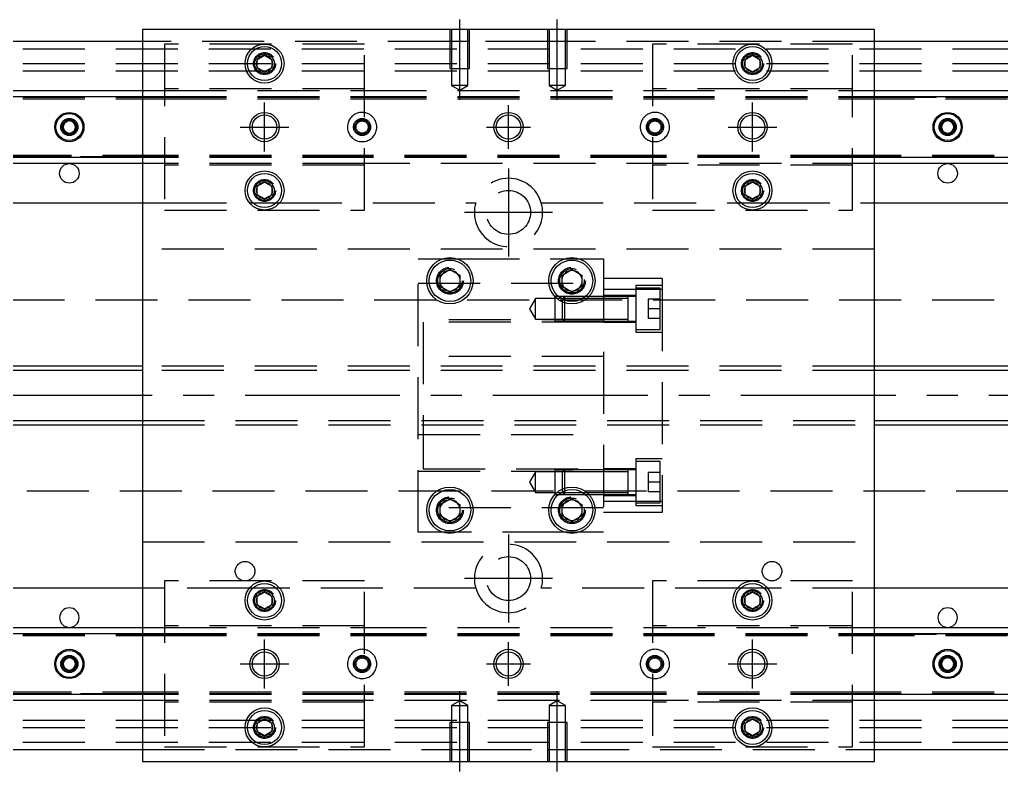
# Model space of a CAD drawing. Extents: x -11 to 789, y -278 to 77.
# Drawn here: x 189.8 to 391, y -77 to 77 of the extents above; entities that cross this region are included whole.
import ezdxf

# ---------------------------------------------------------------- set-up
doc = ezdxf.new("R2010")
doc.units = 0
doc.linetypes.add('CENTER', pattern=[50.8, 31.75, -6.35, 6.35, -6.35])
doc.linetypes.add('DASHED', pattern=[19.05, 12.7, -6.35])
doc.layers.get('0').update_dxf_attribs({"linetype": 'CONTINUOUS'})
doc.layers.add('CENTER', color=1, linetype='CENTER')

msp = doc.modelspace()

# ---------------------------------------------------------------- linework, layer by layer
at = {"color": 7, "linetype": 'CONTINUOUS'}
for p, q in [((365, 75), (215, 75)), ((215, 75), (215, -75)), ((365, -75), (365, 75)), ((215, 72.5), (0, 72.5)), ((580, 72.5), (365, 72.5)), ((238.5, 68.866026), (240, 69.73205)), ((238.5, 67.133974), (238.5, 68.866026)), ((240, 69.73205), (241.5, 68.866026)), ((241.5, 68.866026), (241.5, 67.133974)), ((338.5, 68.866026), (340, 69.73205)), ((338.5, 67.133974), (338.5, 68.866026)), ((340, 69.73205), (341.5, 68.866026)), ((341.5, 68.866026), (341.5, 67.133974)), ((240, 66.26795), (238.5, 67.133974)), ((241.5, 67.133974), (240, 66.26795)), ((340, 66.26795), (338.5, 67.133974)), ((341.5, 67.133974), (340, 66.26795)), ((0, 62.5), (215, 62.5)), ((365, 62.5), (580, 62.5)), ((0, 61.247728), (215, 61.247728)), ((365, 61.247728), (580, 61.247728)), ((198.75, 55.721688), (200, 56.443376)), ((200, 56.443376), (201.25, 55.721688)), ((380, 56.443376), (378.75, 55.721688)), ((381.25, 55.721688), (380, 56.443376)), ((198.75, 54.278312), (198.75, 55.721688)), ((201.25, 55.721688), (201.25, 54.278312)), ((378.75, 55.721688), (378.75, 54.278312)), ((381.25, 54.278312), (381.25, 55.721688)), ((200, 53.556624), (198.75, 54.278312)), ((201.25, 54.278312), (200, 53.556624)), ((378.75, 54.278312), (380, 53.556624)), ((380, 53.556624), (381.25, 54.278312)), ((215, 48.752272), (0, 48.752272)), ((580, 48.752272), (365, 48.752272)), ((215, 47.5), (0, 47.5)), ((580, 47.5), (365, 47.5)), ((238.5, 42.866026), (240, 43.73205)), ((238.5, 41.133974), (238.5, 42.866026)), ((240, 43.73205), (241.5, 42.866026)), ((241.5, 42.866026), (241.5, 41.133974)), ((338.5, 42.866026), (340, 43.73205)), ((338.5, 41.133974), (338.5, 42.866026)), ((340, 43.73205), (341.5, 42.866026)), ((341.5, 42.866026), (341.5, 41.133974)), ((240, 40.26795), (238.5, 41.133974)), ((241.5, 41.133974), (240, 40.26795)), ((340, 40.26795), (338.5, 41.133974)), ((341.5, 41.133974), (340, 40.26795)), ((176.708204, 39.5), (215, 39.5)), ((365, 39.5), (403.291796, 39.5)), ((276, 24.6547), (278, 25.809402)), ((276, 22.3453), (276, 24.6547)), ((278, 25.809402), (280, 24.6547)), ((280, 24.6547), (280, 22.3453)), ((301, 24.6547), (303, 25.809402)), ((301, 22.3453), (301, 24.6547)), ((303, 25.809402), (305, 24.6547)), ((305, 24.6547), (305, 22.3453)), ((278, 21.190598), (276, 22.3453)), ((280, 22.3453), (278, 21.190598)), ((303, 21.190598), (301, 22.3453)), ((305, 22.3453), (303, 21.190598)), ((215, 6), (60.5, 6)), ((530, 6), (365, 6)), ((60.5, -6), (215, -6)), ((365, -6), (530, -6)), ((276, -22.3453), (278, -21.190598)), ((278, -21.190598), (280, -22.3453)), ((301, -22.3453), (303, -21.190598)), ((303, -21.190598), (305, -22.3453)), ((276, -24.6547), (276, -22.3453)), ((280, -22.3453), (280, -24.6547)), ((301, -24.6547), (301, -22.3453)), ((305, -22.3453), (305, -24.6547)), ((278, -25.809402), (276, -24.6547)), ((280, -24.6547), (278, -25.809402)), ((303, -25.809402), (301, -24.6547)), ((305, -24.6547), (303, -25.809402)), ((215, -39.5), (176.708204, -39.5)), ((403.291796, -39.5), (365, -39.5)), ((238.5, -41.133974), (240, -40.26795)), ((238.5, -42.866026), (238.5, -41.133974)), ((240, -40.26795), (241.5, -41.133974)), ((241.5, -41.133974), (241.5, -42.866026)), ((338.5, -41.133974), (340, -40.26795)), ((338.5, -42.866026), (338.5, -41.133974)), ((340, -40.26795), (341.5, -41.133974)), ((341.5, -41.133974), (341.5, -42.866026)), ((240, -43.73205), (238.5, -42.866026)), ((241.5, -42.866026), (240, -43.73205)), ((340, -43.73205), (338.5, -42.866026)), ((341.5, -42.866026), (340, -43.73205)), ((0, -47.5), (215, -47.5)), ((365, -47.5), (580, -47.5)), ((0, -48.752272), (215, -48.752272)), ((365, -48.752272), (580, -48.752272)), ((198.75, -54.278312), (200, -53.556624)), ((198.75, -55.721688), (198.75, -54.278312)), ((200, -53.556624), (201.25, -54.278312)), ((201.25, -54.278312), (201.25, -55.721688)), ((380, -53.556624), (378.75, -54.278312)), ((378.75, -54.278312), (378.75, -55.721688)), ((381.25, -54.278312), (380, -53.556624)), ((381.25, -55.721688), (381.25, -54.278312)), ((200, -56.443376), (198.75, -55.721688)), ((201.25, -55.721688), (200, -56.443376)), ((378.75, -55.721688), (380, -56.443376)), ((380, -56.443376), (381.25, -55.721688)), ((215, -61.247728), (0, -61.247728)), ((580, -61.247728), (365, -61.247728)), ((215, -62.5), (0, -62.5)), ((580, -62.5), (365, -62.5)), ((238.5, -67.133974), (240, -66.26795)), ((240, -66.26795), (241.5, -67.133974)), ((338.5, -67.133974), (340, -66.26795)), ((340, -66.26795), (341.5, -67.133974)), ((238.5, -68.866026), (238.5, -67.133974)), ((241.5, -67.133974), (241.5, -68.866026)), ((338.5, -68.866026), (338.5, -67.133974)), ((341.5, -67.133974), (341.5, -68.866026)), ((240, -69.73205), (238.5, -68.866026)), ((241.5, -68.866026), (240, -69.73205)), ((340, -69.73205), (338.5, -68.866026)), ((341.5, -68.866026), (340, -69.73205)), ((0, -72.5), (215, -72.5)), ((365, -72.5), (580, -72.5)), ((215, -75), (365, -75))]:
    msp.add_line(p, q, dxfattribs=at)
at = {"color": 3, "linetype": 'DASHED'}
for p, q in [((278.000006, 75), (278.000006, 67)), ((278.35, 75), (278.35, 67)), ((281.65, 67), (281.65, 75)), ((281.999994, 67), (281.999994, 75)), ((298.000006, 75), (298.000006, 67)), ((298.35, 75), (298.35, 67)), ((301.65, 67), (301.65, 75)), ((301.999994, 67), (301.999994, 75)), ((278.000006, 72.5), (215, 72.5)), ((281.999994, 72.5), (278.000006, 72.5)), ((298.000006, 72.5), (281.999994, 72.5)), ((301.999994, 72.5), (298.000006, 72.5)), ((365, 72.5), (301.999994, 72.5)), ((0, 71), (580, 71)), ((219.5, 72), (219.5, 38)), ((260.5, 72), (219.5, 72)), ((260.5, 38), (260.5, 72)), ((319.5, 72), (319.5, 38)), ((360.5, 72), (319.5, 72)), ((360.5, 38), (360.5, 72)), ((0, 68), (580, 68)), ((0, 66.5), (580, 66.5)), ((241.973226, 68.326156), (242, 68)), ((278.000006, 67), (281.999994, 67)), ((278.35, 67), (278.35, 63.5)), ((281.65, 63.5), (281.65, 67)), ((298.000006, 67), (301.999994, 67)), ((298.35, 67), (298.35, 63.5)), ((301.65, 63.5), (301.65, 67)), ((341.973226, 68.326156), (342, 68)), ((215, 62.5), (219.5, 62.5)), ((260.5, 62.8), (219.5, 62.8)), ((219.5, 62.5), (260.5, 62.5)), ((260.5, 62.5), (319.5, 62.5)), ((281.65, 63.5), (278.35, 63.5)), ((278.35, 63.5), (280, 62.547372)), ((280, 62.547372), (281.65, 63.5)), ((301.65, 63.5), (298.35, 63.5)), ((298.35, 63.5), (300, 62.547372)), ((300, 62.547372), (301.65, 63.5)), ((360.5, 62.8), (319.5, 62.8)), ((319.5, 62.5), (365, 62.5)), ((0, 61.1147), (215, 61.1147)), ((0, 61.1), (219.5, 61.1)), ((0, 60.8), (219.5, 60.8)), ((215, 61.247728), (219.5, 61.247728)), ((215, 61.1147), (219.5, 61.1147)), ((219.5, 61.247728), (260.5, 61.247728)), ((219.5, 61.1147), (260.5, 61.1147)), ((219.5, 61.1), (260.5, 61.1)), ((219.5, 60.8), (260.5, 60.8)), ((260.5, 61.247728), (319.5, 61.247728)), ((260.5, 61.1147), (319.5, 61.1147)), ((260.5, 61.1), (319.5, 61.1)), ((260.5, 60.8), (319.5, 60.8)), ((319.5, 61.247728), (360.5, 61.247728)), ((319.5, 61.1147), (360.5, 61.1147)), ((319.5, 61.1), (360.5, 61.1)), ((319.5, 60.8), (360.5, 60.8)), ((360.5, 61.247728), (365, 61.247728)), ((360.5, 61.1147), (365, 61.1147)), ((360.5, 61.1), (580, 61.1)), ((360.5, 60.8), (580, 60.8)), ((365, 61.1147), (580, 61.1147)), ((201.477374, 55.25955), (201.5, 55)), ((378.522626, 55.25955), (378.5, 55)), ((219.5, 49.2), (0, 49.2)), ((219.5, 48.9), (0, 48.9)), ((215, 48.8853), (0, 48.8853)), ((219.5, 48.8853), (215, 48.8853)), ((219.5, 48.752272), (215, 48.752272)), ((260.5, 49.2), (219.5, 49.2)), ((260.5, 48.9), (219.5, 48.9)), ((260.5, 48.8853), (219.5, 48.8853)), ((260.5, 48.752272), (219.5, 48.752272)), ((319.5, 49.2), (260.5, 49.2)), ((319.5, 48.9), (260.5, 48.9)), ((319.5, 48.8853), (260.5, 48.8853)), ((319.5, 48.752272), (260.5, 48.752272)), ((360.5, 49.2), (319.5, 49.2)), ((360.5, 48.9), (319.5, 48.9)), ((360.5, 48.8853), (319.5, 48.8853)), ((360.5, 48.752272), (319.5, 48.752272)), ((580, 49.2), (360.5, 49.2)), ((580, 48.9), (360.5, 48.9)), ((365, 48.8853), (360.5, 48.8853)), ((365, 48.752272), (360.5, 48.752272)), ((580, 48.8853), (365, 48.8853)), ((219.5, 47.5), (215, 47.5)), ((260.5, 47.5), (219.5, 47.5)), ((260.5, 47.2), (219.5, 47.2)), ((365, 47.5), (260.5, 47.5)), ((360.5, 47.2), (319.5, 47.2)), ((241.973226, 42.326156), (242, 42)), ((341.973226, 42.326156), (342, 42)), ((215, 39.5), (219.5, 39.5)), ((219.5, 39.5), (236.877502, 39.5)), ((236.877502, 39.5), (237.55051, 39.5)), ((237.55051, 39.5), (242.44949, 39.5)), ((242.44949, 39.5), (243.122498, 39.5)), ((243.122498, 39.5), (283.291796, 39.5)), ((296.708204, 39.5), (336.877502, 39.5)), ((336.877502, 39.5), (337.55051, 39.5)), ((337.55051, 39.5), (342.44949, 39.5)), ((342.44949, 39.5), (343.122498, 39.5)), ((343.122498, 39.5), (365, 39.5)), ((219.5, 38), (260.5, 38)), ((319.5, 38), (360.5, 38)), ((365, 30), (215, 30)), ((271.5, 28), (276.47931, 28)), ((271.5, -28), (271.5, 28)), ((276.47931, 28), (279.52069, 28)), ((279.52069, 28), (301.47931, 28)), ((301.47931, 28), (304.52069, 28)), ((304.52069, 28), (309.5, 28)), ((309.5, 28), (309.5, -28)), ((271.5, 23), (309.5, 23)), ((275.5, 23.5), (275.518502, 23.803588)), ((305.483582, 23.786038), (305.5, 23.5)), ((321.5, 24), (309.5, 24)), ((316.1, 22.50352), (316.1, 13.00352)), ((321.5, 22.50352), (316.1, 22.50352)), ((321.5, 24), (321.5, 21.748564)), ((299.5, 20.253516), (299.5, 15.253526)), ((299.532604, 20.253516), (299.5, 20.253516)), ((300.25722, 20.253516), (299.532604, 20.253516)), ((301.499994, 20.253516), (300.25722, 20.253516)), ((301.5, 20.25352), (301.1, 19.85352)), ((305.74278, 20.253516), (301.499994, 20.253516)), ((301.5, 20.25352), (301.5, 19.523506)), ((305.742786, 20.25352), (301.5, 20.25352)), ((306.467396, 20.253516), (305.74278, 20.253516)), ((306.467402, 20.25352), (305.742786, 20.25352)), ((309.5, 20.253516), (306.467396, 20.253516)), ((309.5, 20.25352), (306.467402, 20.25352)), ((321.5, 21.748564), (309.5, 21.748564)), ((316.1, 20.50352), (309.5, 20.50352)), ((314.5, 20.25352), (309.5, 20.25352)), ((314.5, 20.25352), (314.495, 20.25352)), ((314.5, 15.253516), (314.5, 20.253526)), ((314.5, 15.253516), (314.5, 20.253526)), ((314.5, 19.85352), (314.5, 20.253526)), ((314.5, 19.996122), (314.5, 20.25352)), ((316.1, 20.25352), (314.5, 20.25352)), ((314.505, 20.25352), (314.5, 20.25352)), ((321.1, 22.00352), (316.1, 22.00352)), ((321.1, 13.50352), (321.1, 22.00352)), ((321.5, 21.748564), (321.5, -21.748564)), ((580, 19.5), (76.969694, 19.5)), ((295.5, 19.85352), (294.287564, 17.75352)), ((295.5, 15.65352), (295.5, 19.85352)), ((299.5, 19.85352), (295.5, 19.85352)), ((301.1, 19.85352), (299.5, 19.85352)), ((301.1, 19.698356), (301.1, 19.85352)), ((305.183046, 19.85352), (301.1, 19.85352)), ((301.1, 19.146554), (301.1, 19.698356)), ((301.1, 15.65352), (301.1, 19.146554)), ((301.5, 19.523506), (301.5, 18.99306)), ((301.5, 18.99306), (301.5, 15.25352)), ((306.04396, 19.85352), (305.183046, 19.85352)), ((309.5, 19.85352), (306.04396, 19.85352)), ((314.5, 19.85352), (309.5, 19.85352)), ((314.5, 15.51097), (314.5, 19.996122)), ((314.5, 15.65352), (314.5, 19.85352)), ((318.6, 19.75352), (318.6, 17.75352)), ((321.1, 19.75352), (318.6, 19.75352)), ((294.287564, 17.75352), (295.5, 15.65352)), ((318.6, 17.75352), (318.6, 15.75352)), ((321.1, 17.75352), (318.6, 17.75352)), ((309.5, 15.5), (271.5, 15.5)), ((272.5, 15), (272.5, -15)), ((309.5, 15), (272.5, 15)), ((295.5, 15.65352), (299.5, 15.65352)), ((299.5, 15.65352), (301.1, 15.65352)), ((299.5, 15.253526), (301.499994, 15.253526)), ((301.1, 15.65352), (309.5, 15.65352)), ((301.1, 15.65352), (301.5, 15.25352)), ((301.499994, 15.253526), (309.5, 15.253526)), ((301.5, 15.25352), (309.5, 15.25352)), ((309.5, 15.65352), (314.5, 15.65352)), ((309.5, 15.25352), (314.5, 15.25352)), ((309.5, 15.00352), (316.1, 15.00352)), ((314.495, 15.25352), (314.5, 15.25352)), ((314.5, 15.253516), (314.5, 15.65352)), ((314.5, 15.25352), (314.5, 15.51097)), ((314.5, 15.25352), (316.1, 15.25352)), ((314.5, 15.25352), (314.505, 15.25352)), ((321.1, 15.75352), (318.6, 15.75352)), ((316.1, 13.50352), (321.1, 13.50352)), ((316.1, 13.00352), (321.5, 13.00352)), ((309.5, 8), (271.5, 8)), ((365, 6), (215, 6)), ((365, 5.125), (215, 5.125)), ((215, -5.125), (365, -5.125)), ((215, -6), (365, -6)), ((271.5, -8), (309.5, -8)), ((316.1, -13.00352), (316.1, -22.50352)), ((321.5, -13.00352), (316.1, -13.00352)), ((321.1, -13.50352), (316.1, -13.50352)), ((321.1, -22.00352), (321.1, -13.50352)), ((271.5, -15.5), (309.5, -15.5)), ((272.5, -15), (309.5, -15)), ((295.5, -15.65352), (294.287564, -17.75352)), ((295.5, -19.85352), (295.5, -15.65352)), ((299.5, -15.65352), (295.5, -15.65352)), ((301.5, -15.253524), (299.5, -15.253526)), ((299.5, -15.253526), (299.5, -20.253516)), ((301.1, -15.65352), (299.5, -15.65352)), ((301.5, -15.25352), (301.1, -15.65352)), ((301.1, -19.146554), (301.1, -15.65352)), ((309.5, -15.65352), (301.1, -15.65352)), ((301.5, -15.25352), (301.5, -18.99306)), ((309.5, -15.25352), (301.5, -15.25352)), ((309.5, -15.253526), (301.5, -15.253524)), ((316.1, -15.00352), (309.5, -15.00352)), ((314.5, -15.25352), (309.5, -15.25352)), ((314.5, -15.65352), (309.5, -15.65352)), ((314.5, -15.25352), (314.495, -15.25352)), ((314.5, -20.253526), (314.5, -15.253516)), ((314.5, -15.51092), (314.5, -15.25352)), ((314.505, -15.25352), (314.5, -15.25352)), ((316.1, -15.25352), (314.5, -15.25352)), ((314.5, -19.996072), (314.5, -15.51092)), ((318.6, -15.75352), (318.6, -17.75352)), ((321.1, -15.75352), (318.6, -15.75352)), ((294.287564, -17.75352), (295.5, -19.85352)), ((321.1, -17.75352), (318.6, -17.75352)), ((318.6, -17.75352), (318.6, -19.75352)), ((76.969694, -19.5), (580, -19.5)), ((295.5, -19.85352), (299.5, -19.85352)), ((299.5, -19.85352), (301.1, -19.85352)), ((301.1, -19.698356), (301.1, -19.146554)), ((301.1, -19.85352), (301.1, -19.698356)), ((301.1, -19.85352), (305.183046, -19.85352)), ((301.1, -19.85352), (301.5, -20.25352)), ((301.5, -18.99306), (301.5, -19.523506)), ((301.5, -19.523506), (301.5, -20.25352)), ((305.183046, -19.85352), (306.04396, -19.85352)), ((306.04396, -19.85352), (309.5, -19.85352)), ((309.5, -19.85352), (314.5, -19.85352)), ((314.5, -20.25352), (314.5, -19.996072)), ((321.1, -19.75352), (318.6, -19.75352)), ((299.5, -20.253516), (299.532604, -20.253516)), ((299.532604, -20.253516), (300.25722, -20.253516)), ((300.25722, -20.253516), (301.5, -20.253518)), ((301.5, -20.253518), (305.74278, -20.253516)), ((301.5, -20.25352), (305.742786, -20.25352)), ((305.74278, -20.253516), (306.467396, -20.253516)), ((305.742786, -20.25352), (306.467402, -20.25352)), ((306.467396, -20.253516), (309.5, -20.253516)), ((306.467402, -20.25352), (309.5, -20.25352)), ((309.5, -20.25352), (314.5, -20.25352)), ((309.5, -20.50352), (316.1, -20.50352)), ((321.5, -21.748564), (309.5, -21.748564)), ((314.495, -20.25352), (314.5, -20.25352)), ((314.5, -20.25352), (314.505, -20.25352)), ((314.5, -20.25352), (316.1, -20.25352)), ((316.1, -22.00352), (321.1, -22.00352)), ((321.5, -21.748564), (321.5, -24)), ((309.5, -23), (271.5, -23)), ((275.5, -23.5), (275.518502, -23.196412)), ((305.483582, -23.213962), (305.5, -23.5)), ((321.5, -24), (309.5, -24)), ((316.1, -22.50352), (321.5, -22.50352)), ((276.47931, -28), (271.5, -28)), ((279.52069, -28), (276.47931, -28)), ((301.47931, -28), (279.52069, -28)), ((304.52069, -28), (301.47931, -28)), ((309.5, -28), (304.52069, -28)), ((215, -30), (365, -30)), ((260.5, -38), (219.5, -38)), ((219.5, -38), (219.5, -72)), ((260.5, -72), (260.5, -38)), ((360.5, -38), (319.5, -38)), ((319.5, -38), (319.5, -72)), ((360.5, -72), (360.5, -38)), ((219.5, -39.5), (215, -39.5)), ((236.877502, -39.5), (219.5, -39.5)), ((237.55051, -39.5), (236.877502, -39.5)), ((242.44949, -39.5), (237.55051, -39.5)), ((243.122498, -39.5), (242.44949, -39.5)), ((283.291796, -39.5), (243.122498, -39.5)), ((336.877502, -39.5), (296.708204, -39.5)), ((337.55051, -39.5), (336.877502, -39.5)), ((342.44949, -39.5), (337.55051, -39.5)), ((343.122498, -39.5), (342.44949, -39.5)), ((365, -39.5), (343.122498, -39.5)), ((241.973226, -41.673844), (242, -42)), ((338, -42), (338.030168, -41.653934)), ((215, -47.5), (219.5, -47.5)), ((260.5, -47.2), (219.5, -47.2)), ((219.5, -47.5), (260.5, -47.5)), ((260.5, -47.5), (365, -47.5)), ((360.5, -47.2), (319.5, -47.2)), ((0, -48.8853), (215, -48.8853)), ((0, -48.9), (219.5, -48.9)), ((0, -49.2), (219.5, -49.2)), ((215, -48.752272), (219.5, -48.752272)), ((215, -48.8853), (219.5, -48.8853)), ((219.5, -48.752272), (260.5, -48.752272)), ((219.5, -48.8853), (260.5, -48.8853)), ((219.5, -48.9), (260.5, -48.9)), ((219.5, -49.2), (260.5, -49.2)), ((260.5, -48.752272), (319.5, -48.752272)), ((260.5, -48.8853), (319.5, -48.8853)), ((260.5, -48.9), (319.5, -48.9)), ((260.5, -49.2), (319.5, -49.2)), ((319.5, -48.752272), (360.5, -48.752272)), ((319.5, -48.8853), (360.5, -48.8853)), ((319.5, -48.9), (360.5, -48.9)), ((319.5, -49.2), (360.5, -49.2)), ((360.5, -48.752272), (365, -48.752272)), ((360.5, -48.8853), (365, -48.8853)), ((360.5, -48.9), (580, -48.9)), ((360.5, -49.2), (580, -49.2)), ((365, -48.8853), (580, -48.8853)), ((198.5, -55), (198.52041, -54.75339)), ((381.5, -55), (381.47959, -54.75339)), ((219.5, -60.8), (0, -60.8)), ((219.5, -61.1), (0, -61.1)), ((215, -61.1147), (0, -61.1147)), ((219.5, -61.1147), (215, -61.1147)), ((219.5, -61.247728), (215, -61.247728)), ((260.5, -60.8), (219.5, -60.8)), ((260.5, -61.1), (219.5, -61.1)), ((260.5, -61.1147), (219.5, -61.1147)), ((260.5, -61.247728), (219.5, -61.247728)), ((319.5, -60.8), (260.5, -60.8)), ((319.5, -61.1), (260.5, -61.1)), ((319.5, -61.1147), (260.5, -61.1147)), ((319.5, -61.247728), (260.5, -61.247728)), ((360.5, -60.8), (319.5, -60.8)), ((360.5, -61.1), (319.5, -61.1)), ((360.5, -61.1147), (319.5, -61.1147)), ((360.5, -61.247728), (319.5, -61.247728)), ((580, -60.8), (360.5, -60.8)), ((580, -61.1), (360.5, -61.1)), ((365, -61.1147), (360.5, -61.1147)), ((365, -61.247728), (360.5, -61.247728)), ((580, -61.1147), (365, -61.1147)), ((219.5, -62.5), (215, -62.5)), ((260.5, -62.5), (219.5, -62.5)), ((260.5, -62.8), (219.5, -62.8)), ((319.5, -62.5), (260.5, -62.5)), ((280, -62.547372), (278.35, -63.5)), ((278.35, -63.5), (280, -63.5)), ((278.35, -63.5), (278.35, -67)), ((281.65, -63.5), (280, -62.547372)), ((280, -63.5), (281.65, -63.5)), ((281.65, -67), (281.65, -63.5)), ((300, -62.547372), (298.35, -63.5)), ((298.35, -63.5), (300, -63.5)), ((298.35, -63.5), (298.35, -67)), ((301.65, -63.5), (300, -62.547372)), ((300, -63.5), (301.65, -63.5)), ((301.65, -67), (301.65, -63.5)), ((365, -62.5), (319.5, -62.5)), ((360.5, -62.8), (319.5, -62.8)), ((0, -66.5), (580, -66.5)), ((0, -68), (580, -68)), ((238, -68), (238.023172, -67.69644)), ((281.999994, -67), (278.000006, -67)), ((278.000006, -67), (278.000006, -75)), ((278.35, -67), (278.35, -75)), ((281.65, -75), (281.65, -67)), ((281.999994, -75), (281.999994, -67)), ((301.999994, -67), (298.000006, -67)), ((298.000006, -67), (298.000006, -75)), ((298.35, -67), (298.35, -75)), ((301.65, -75), (301.65, -67)), ((301.999994, -75), (301.999994, -67)), ((338, -68), (338.023172, -67.69644)), ((0, -71), (580, -71)), ((219.5, -72), (260.5, -72)), ((319.5, -72), (360.5, -72)), ((215, -72.5), (278.000006, -72.5)), ((278.000006, -72.5), (281.999994, -72.5)), ((281.999994, -72.5), (298.000006, -72.5)), ((298.000006, -72.5), (301.999994, -72.5)), ((301.999994, -72.5), (365, -72.5))]:
    msp.add_line(p, q, dxfattribs=at)
at = {"color": 3, "linetype": 'CONTINUOUS'}
for p, q in [((215, 5.125), (60.5, 5.125)), ((530, 5.125), (365, 5.125)), ((60.5, -5.125), (215, -5.125)), ((365, -5.125), (530, -5.125))]:
    msp.add_line(p, q, dxfattribs=at)
at = {"color": 7, "linetype": 'CONTINUOUS'}
for centre, radius in [((240, 68), 4), ((240, 68), 3.5), ((340, 68), 4), ((340, 68), 3.5), ((200, 55), 3), ((200, 55), 2.75), ((240, 55), 2.5), ((290, 55), 3), ((290, 55), 2.5), ((340, 55), 2.5), ((380, 55), 3), ((380, 55), 2.75), ((200, 45.5), 2), ((380, 45.5), 2), ((240, 42), 4), ((240, 42), 3.5), ((340, 42), 4), ((340, 42), 3.5), ((278, 23.5), 4.75), ((303, 23.5), 4.75), ((278, 23.5), 4.25), ((303, 23.5), 4.25), ((278, -23.5), 4.75), ((278, -23.5), 4.25), ((303, -23.5), 4.75), ((303, -23.5), 4.25), ((240, -42), 4), ((340, -42), 4), ((240, -42), 3.5), ((340, -42), 3.5), ((200, -55), 3), ((200, -55), 2.75), ((290, -55), 3), ((380, -55), 3), ((380, -55), 2.75), ((240, -55), 2.5), ((290, -55), 2.5), ((340, -55), 2.5), ((240, -68), 4), ((340, -68), 4), ((240, -68), 3.5), ((340, -68), 3.5)]:
    msp.add_circle(centre, radius, dxfattribs=at)
at = {"color": 3, "linetype": 'DASHED'}
for centre, radius in [((240, 68), 2.25), ((240, 68), 2), ((340, 68), 2.25), ((340, 68), 2), ((200, 55), 1.75), ((200, 55), 1.5), ((260, 55), 1.75), ((260, 55), 1.5), ((320, 55), 1.75), ((320, 55), 1.5), ((380, 55), 1.75), ((380, 55), 1.5), ((260, 55), 1.25), ((320, 55), 1.25), ((240, 42), 2.25), ((240, 42), 2), ((340, 42), 2.25), ((340, 42), 2), ((290, 37.5), 4.5), ((278, 23.5), 2.75), ((303, 23.5), 2.75), ((278, 23.5), 2.5), ((303, 23.5), 2.5), ((278, -23.5), 2.75), ((278, -23.5), 2.5), ((303, -23.5), 2.75), ((303, -23.5), 2.5), ((236, -36), 2), ((290, -37.5), 4.5), ((344, -36), 2), ((240, -42), 2.25), ((240, -42), 2), ((340, -42), 2.25), ((340, -42), 2), ((200, -55), 1.75), ((200, -55), 1.5), ((260, -55), 1.75), ((260, -55), 1.5), ((260, -55), 1.25), ((320, -55), 1.75), ((320, -55), 1.5), ((320, -55), 1.25), ((380, -55), 1.75), ((380, -55), 1.5), ((240, -68), 2.25), ((240, -68), 2), ((340, -68), 2.25), ((340, -68), 2)]:
    msp.add_circle(centre, radius, dxfattribs=at)
at = {"color": 3, "linetype": 'CONTINUOUS'}
for centre in [(240, 55), (340, 55), (240, -55), (340, -55)]:
    msp.add_circle(centre, 3, dxfattribs=at)
at = {"color": 7, "linetype": 'CONTINUOUS'}
for centre, radius, start, end in [((240, 68), 1.65, 155.380023, 180), ((240, 68), 1.65, 144.619977, 155.380023), ((240, 68), 1.65, 95.380023, 144.619977), ((240, 68), 1.65, 84.619977, 95.380023), ((240, 68), 1.65, 35.380023, 84.619977), ((240, 68), 1.65, 24.619977, 35.380023), ((240, 68), 1.65, 335.380023, 24.619977), ((340, 68), 1.65, 155.380023, 180), ((340, 68), 1.65, 144.619977, 155.380023), ((340, 68), 1.65, 95.380023, 144.619977), ((340, 68), 1.65, 84.619977, 95.380023), ((340, 68), 1.65, 35.380023, 84.619977), ((340, 68), 1.65, 24.619977, 35.380023), ((340, 68), 1.65, 335.380023, 24.619977), ((240, 68), 1.65, 180, 204.619977), ((240, 68), 1.65, 204.619977, 215.380023), ((240, 68), 1.65, 215.380023, 264.619977), ((240, 68), 1.65, 275.380023, 324.619977), ((240, 68), 1.65, 324.619977, 335.380023), ((340, 68), 1.65, 180, 204.619977), ((340, 68), 1.65, 204.619977, 215.380023), ((340, 68), 1.65, 215.380023, 264.619977), ((340, 68), 1.65, 275.380023, 324.619977), ((340, 68), 1.65, 324.619977, 335.380023), ((240, 68), 1.65, 264.619977, 275.380023), ((340, 68), 1.65, 264.619977, 275.380023), ((200, 55), 1.25, 120, 180), ((200, 55), 1.25, 180, 240), ((200, 55), 1.25, 60, 120), ((200, 55), 1.25, 0, 60), ((200, 55), 1.25, 300, 0), ((380, 55), 1.25, 120, 180), ((380, 55), 1.25, 180, 240), ((380, 55), 1.25, 60, 120), ((380, 55), 1.25, 0, 60), ((380, 55), 1.25, 300, 0), ((200, 55), 1.25, 240, 300), ((380, 55), 1.25, 240, 300), ((240, 42), 1.65, 155.380023, 180), ((240, 42), 1.65, 144.619977, 155.380023), ((240, 42), 1.65, 95.380023, 144.619977), ((240, 42), 1.65, 84.619977, 95.380023), ((240, 42), 1.65, 35.380023, 84.619977), ((240, 42), 1.65, 24.619977, 35.380023), ((240, 42), 1.65, 335.380023, 24.619977), ((340, 42), 1.65, 155.380023, 180), ((340, 42), 1.65, 144.619977, 155.380023), ((340, 42), 1.65, 95.380023, 144.619977), ((340, 42), 1.65, 84.619977, 95.380023), ((340, 42), 1.65, 35.380023, 84.619977), ((340, 42), 1.65, 24.619977, 35.380023), ((340, 42), 1.65, 335.380023, 24.619977), ((240, 42), 1.65, 180, 204.619977), ((240, 42), 1.65, 204.619977, 215.380023), ((240, 42), 1.65, 215.380023, 264.619977), ((240, 42), 1.65, 264.619977, 275.380023), ((240, 42), 1.65, 275.380023, 324.619977), ((240, 42), 1.65, 324.619977, 335.380023), ((340, 42), 1.65, 180, 204.619977), ((340, 42), 1.65, 204.619977, 215.380023), ((340, 42), 1.65, 215.380023, 264.619977), ((340, 42), 1.65, 264.619977, 275.380023), ((340, 42), 1.65, 275.380023, 324.619977), ((340, 42), 1.65, 324.619977, 335.380023), ((278, 23.5), 2.1, 137.75279, 162.24721), ((278, 23.5), 2.1, 102.24721, 137.75279), ((278, 23.5), 2.1, 77.75279, 102.24721), ((278, 23.5), 2.1, 42.24721, 77.75279), ((278, 23.5), 2.1, 17.75279, 42.24721), ((303, 23.5), 2.1, 137.75279, 162.24721), ((303, 23.5), 2.1, 102.24721, 137.75279), ((303, 23.5), 2.1, 77.75279, 102.24721), ((303, 23.5), 2.1, 42.24721, 77.75279), ((303, 23.5), 2.1, 17.75279, 42.24721), ((278, 23.5), 2.1, 162.24721, 180), ((278, 23.5), 2.1, 180, 197.75279), ((278, 23.5), 2.1, 197.75279, 222.24721), ((278, 23.5), 2.1, 317.75279, 342.24721), ((278, 23.5), 2.1, 342.24721, 17.75279), ((303, 23.5), 2.1, 162.24721, 180), ((303, 23.5), 2.1, 180, 197.75279), ((303, 23.5), 2.1, 197.75279, 222.24721), ((303, 23.5), 2.1, 317.75279, 342.24721), ((303, 23.5), 2.1, 342.24721, 17.75279), ((278, 23.5), 2.1, 222.24721, 257.75279), ((278, 23.5), 2.1, 257.75279, 282.24721), ((278, 23.5), 2.1, 282.24721, 317.75279), ((303, 23.5), 2.1, 222.24721, 257.75279), ((303, 23.5), 2.1, 257.75279, 282.24721), ((303, 23.5), 2.1, 282.24721, 317.75279), ((278, -23.5), 2.1, 137.75279, 162.24721), ((278, -23.5), 2.1, 102.24721, 137.75279), ((278, -23.5), 2.1, 77.75279, 102.24721), ((278, -23.5), 2.1, 42.24721, 77.75279), ((278, -23.5), 2.1, 17.75279, 42.24721), ((303, -23.5), 2.1, 137.75279, 162.24721), ((303, -23.5), 2.1, 102.24721, 137.75279), ((303, -23.5), 2.1, 42.24721, 77.75279), ((303, -23.5), 2.1, 17.75279, 42.24721), ((278, -23.5), 2.1, 162.24721, 180), ((278, -23.5), 2.1, 180, 197.75279), ((278, -23.5), 2.1, 197.75279, 222.24721), ((278, -23.5), 2.1, 317.75279, 342.24721), ((278, -23.5), 2.1, 342.24721, 17.75279), ((303, -23.5), 2.1, 162.24721, 180), ((303, -23.5), 2.1, 180, 197.75279), ((303, -23.5), 2.1, 197.75279, 222.24721), ((303, -23.5), 2.1, 317.75279, 342.24721), ((303, -23.5), 2.1, 342.24721, 17.75279), ((278, -23.5), 2.1, 222.24721, 257.75279), ((278, -23.5), 2.1, 257.75279, 282.24721), ((278, -23.5), 2.1, 282.24721, 317.75279), ((303, -23.5), 2.1, 222.24721, 257.75279), ((303, -23.5), 2.1, 257.75279, 282.24721), ((303, -23.5), 2.1, 282.24721, 317.75279), ((240, -42), 1.65, 155.380023, 180), ((240, -42), 1.65, 180, 204.619977), ((240, -42), 1.65, 144.619977, 155.380023), ((240, -42), 1.65, 95.380023, 144.619977), ((240, -42), 1.65, 84.619977, 95.380023), ((240, -42), 1.65, 35.380023, 84.619977), ((240, -42), 1.65, 24.619977, 35.380023), ((240, -42), 1.65, 335.380023, 24.619977), ((340, -42), 1.65, 155.380023, 180), ((340, -42), 1.65, 180, 204.619977), ((340, -42), 1.65, 144.619977, 155.380023), ((340, -42), 1.65, 95.380023, 144.619977), ((340, -42), 1.65, 84.619977, 95.380023), ((340, -42), 1.65, 35.380023, 84.619977), ((340, -42), 1.65, 24.619977, 35.380023), ((340, -42), 1.65, 335.380023, 24.619977), ((200, -45.5), 2, 90, 270), ((200, -45.5), 2, 270, 90), ((240, -42), 1.65, 204.619977, 215.380023), ((240, -42), 1.65, 215.380023, 264.619977), ((240, -42), 1.65, 264.619977, 275.380023), ((240, -42), 1.65, 275.380023, 324.619977), ((240, -42), 1.65, 324.619977, 335.380023), ((340, -42), 1.65, 204.619977, 215.380023), ((340, -42), 1.65, 215.380023, 264.619977), ((340, -42), 1.65, 264.619977, 275.380023), ((340, -42), 1.65, 275.380023, 324.619977), ((340, -42), 1.65, 324.619977, 335.380023), ((380, -45.5), 2, 90, 270), ((380, -45.5), 2, 270, 90), ((200, -55), 1.25, 120, 180), ((200, -55), 1.25, 60, 120), ((200, -55), 1.25, 0, 60), ((380, -55), 1.25, 120, 180), ((380, -55), 1.25, 60, 120), ((380, -55), 1.25, 0, 60), ((200, -55), 1.25, 180, 240), ((200, -55), 1.25, 240, 300), ((200, -55), 1.25, 300, 0), ((380, -55), 1.25, 180, 240), ((380, -55), 1.25, 240, 300), ((380, -55), 1.25, 300, 0), ((240, -68), 1.65, 95.380023, 144.619977), ((240, -68), 1.65, 84.619977, 95.380023), ((240, -68), 1.65, 35.380023, 84.619977), ((340, -68), 1.65, 95.380023, 144.619977), ((340, -68), 1.65, 84.619977, 95.380023), ((340, -68), 1.65, 35.380023, 84.619977), ((240, -68), 1.65, 155.380023, 180), ((240, -68), 1.65, 180, 204.619977), ((240, -68), 1.65, 144.619977, 155.380023), ((240, -68), 1.65, 24.619977, 35.380023), ((240, -68), 1.65, 335.380023, 24.619977), ((340, -68), 1.65, 155.380023, 180), ((340, -68), 1.65, 180, 204.619977), ((340, -68), 1.65, 144.619977, 155.380023), ((340, -68), 1.65, 24.619977, 35.380023), ((340, -68), 1.65, 335.380023, 24.619977), ((240, -68), 1.65, 204.619977, 215.380023), ((240, -68), 1.65, 215.380023, 264.619977), ((240, -68), 1.65, 264.619977, 275.380023), ((240, -68), 1.65, 275.380023, 324.619977), ((240, -68), 1.65, 324.619977, 335.380023), ((340, -68), 1.65, 204.619977, 215.380023), ((340, -68), 1.65, 215.380023, 264.619977), ((340, -68), 1.65, 264.619977, 275.380023), ((340, -68), 1.65, 275.380023, 324.619977), ((340, -68), 1.65, 324.619977, 335.380023)]:
    msp.add_arc(centre, radius, start, end, dxfattribs=at)
at = {"color": 3, "linetype": 'DASHED'}
for centre, radius, start, end in [((260, 55), 3, 90, 326.44269), ((260, 55), 3, 33.55731, 90), ((260, 55), 3, 22.331645, 33.55731), ((320, 55), 3, 146.44269, 157.668355), ((320, 55), 3, 213.55731, 90), ((320, 55), 3, 90, 146.44269), ((260, 55), 3, 337.668355, 22.331645), ((320, 55), 3, 157.668355, 202.331645), ((260, 55), 3, 326.44269, 337.668355), ((320, 55), 3, 202.331645, 213.55731), ((290, 37.5), 7, 16.60155, 163.39845), ((290, 37.5), 7, 163.39845, 16.60155), ((303, -23.5), 2.1, 77.75279, 102.24721), ((290, -37.5), 7, 343.39845, 196.60155), ((290, -37.5), 7, 196.60155, 343.39845), ((260, -55), 3, 90, 326.44269), ((260, -55), 3, 33.55731, 90), ((320, -55), 3, 213.55731, 90), ((320, -55), 3, 90, 146.44269), ((260, -55), 3, 22.331645, 33.55731), ((260, -55), 3, 337.668355, 22.331645), ((320, -55), 3, 157.668355, 202.331645), ((320, -55), 3, 146.44269, 157.668355), ((260, -55), 3, 326.44269, 337.668355), ((320, -55), 3, 202.331645, 213.55731)]:
    msp.add_arc(centre, radius, start, end, dxfattribs=at)
at = {"layer": 'CENTER', "color": 1, "linetype": 'CENTER'}
for p, q in [((280, 60.547372), (280, 77)), ((300, 60.547372), (300, 77)), ((240, 50), (240, 60)), ((290, 50.5), (290, 59.5)), ((340, 50), (340, 60)), ((235, 55), (245, 55)), ((285.5, 55), (294.5, 55)), ((335, 55), (345, 55)), ((290, 46.5), (290, 28.5)), ((299, 37.5), (281, 37.5)), ((623.361871, 0), (-10.32213, 0)), ((290, -28.5), (290, -46.5)), ((299, -37.5), (281, -37.5)), ((240, -60), (240, -50)), ((340, -60), (340, -50)), ((290, -59.5), (290, -50.5)), ((235, -55), (245, -55)), ((285.5, -55), (294.5, -55)), ((335, -55), (345, -55)), ((280, -77), (280, -60.547372)), ((300, -77), (300, -60.547372))]:
    msp.add_line(p, q, dxfattribs=at)

doc.saveas('drawing.dxf')
